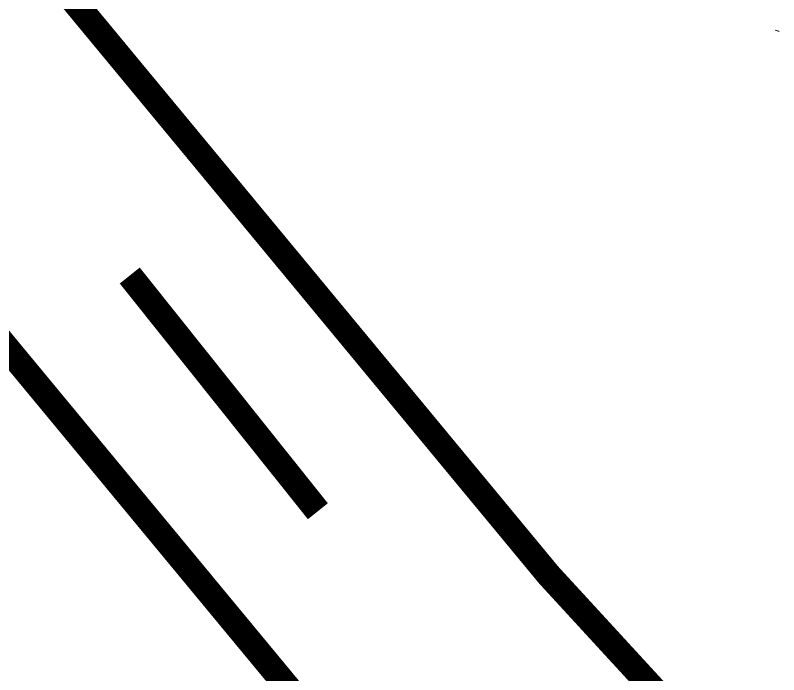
# Model space of a CAD drawing. Header units: inches. Extents: x -340059099 to 1458168, y 1119167 to 1294232938.
# Drawn here: x 455894.9 to 456343.1, y 2620715.5 to 2621102.4 of the extents above; entities that cross this region are included whole.
import ezdxf

# ---------------------------------------------------------------- set-up
doc = ezdxf.new("R2010")
doc.units = ezdxf.units.IN
doc.header["$MEASUREMENT"] = 0
doc.layers.add('Text', color=7, linetype='Continuous')
doc.layers.add('TREE', color=3, linetype='Continuous', lineweight=15)

# ---------------------------------------------------------------- blocks, each defined once
blk = doc.blocks.new('tree2')
at = {"layer": 'TREE'}
blk.add_lwpolyline([(5206.5107, 5946.9568), (5206.4963, 5946.9614), (5206.5092, 5946.958)], dxfattribs=at)

msp = doc.modelspace()

# ---------------------------------------------------------------- linework, layer by layer
at = {"layer": 'Text', "const_width": 15}
for points in [[(455558.92, 2621529.74), (455893.05, 2621154.46), (456208.12, 2620774), (456514.78, 2620440.41), (457068.11, 2619832.14), (457408.4, 2619525.65), (458012.18, 2618991.59), (458478.62, 2618622.2), (458866.57, 2618324.66), (459112.68, 2618135.25), (459163.13, 2618122.77), (459583.03, 2618116.64), (460342.67, 2618119.94), (460655.49, 2618082.48), (461045.12, 2618017.7), (461261.52, 2617967.05), (461657.32, 2617876.35), (461974.07, 2617806.38), (462342.95, 2617752.91)], [(455771.65, 2621050.2), (456087.53, 2620668.76), (456396.7, 2620332.44), (456955.11, 2619718.59), (457301.86, 2619406.28), (457909.44, 2618868.86), (458380.26, 2618496), (458769.09, 2618197.78), (459041.68, 2617988), (459142.48, 2617963.05), (459582.21, 2617956.64), (460333.47, 2617959.9), (460632.85, 2617924.05), (461013.74, 2617860.72), (461225.42, 2617811.17), (461622.19, 2617720.25), (461945.29, 2617648.88), (462322.68, 2617594.17)], [(455962.14, 2620949.74), (456072.58, 2620811.45)]]:
    msp.add_lwpolyline(points, dxfattribs=at)
at = {"layer": 'Text', "color": 1}
msp.add_circle((469844, 2616428.5), 81808.03, dxfattribs=at)

# ---------------------------------------------------------------- block references
at = {"layer": 'TREE', "color": 3, "xscale": 164.188119242317, "yscale": 164.1881192402798, "zscale": 164.1881192413053}
msp.add_blockref('tree2', (-398503.72, 1644673.32), dxfattribs=at)

doc.saveas('drawing.dxf')
